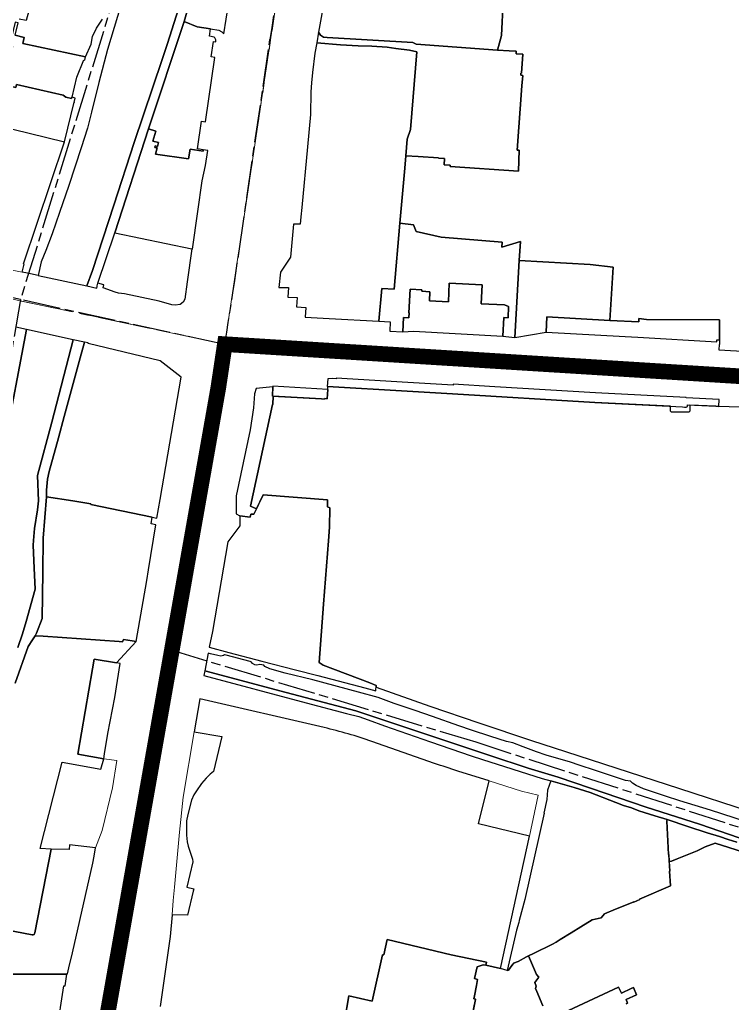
# Model space of a CAD drawing. Header units: millimetres. Extents: x 125232 to 134072, y 142885 to 152835.
# Drawn here: x 131201 to 131657, y 145266 to 145896 of the extents above; entities that cross this region are included whole.
import ezdxf

# ---------------------------------------------------------------- set-up
doc = ezdxf.new("R2010")
doc.units = ezdxf.units.MM
doc.linetypes.add('ACAD_ISO08W100', pattern=[36, 24, -3, 6, -3])
doc.linetypes.add('CENTER', pattern=[50.8, 31.75, -6.35, 6.35, -6.35])
for name, color, linetype in [('commerce', 10, 'Continuous'), ('commerce & office', 242, 'Continuous'), ('commerce and residence', 32, 'Continuous'), ('culture', 21, 'Continuous'), ('green & plaza', 80, 'Continuous'), ('hospital', 231, 'Continuous'), ('industry', 35, 'Continuous'), ('research & university', 30, 'Continuous'), ('reserve', 253, 'Continuous'), ('residence', 2, 'Continuous'), ('residence-bad', 41, 'Continuous'), ('water', 4, 'Continuous'), ('老城北中心线', 7, 'ACAD_ISO08W100')]:
    doc.layers.add(name, color=color, linetype=linetype)
for name, color, linetype, lineweight in [('government', 221, 'Continuous', 0), ('municipal utilities', 151, 'Continuous', 0), ('school', 31, 'Continuous', 0), ('super block', 6, 'CENTER', 0)]:
    doc.layers.add(name, color=color, linetype=linetype, lineweight=lineweight)

msp = doc.modelspace()

# ---------------------------------------------------------------- linework, layer by layer
at = {"layer": 'commerce'}
for points in [[(131448.22, 145808.39), (131449.18, 145819.25), (131451.31, 145825.26), (131455.21, 145875.16), (131450.62, 145876.11), (131441.9, 145877.27), (131436.25, 145878.16), (131426.37, 145878.65), (131417.77, 145878.84), (131406.36, 145879.64), (131391.32, 145880.86), (131390.05, 145874.28), (131388.53, 145861.95), (131387.91, 145855.29), (131387.38, 145849.42), (131387.09, 145835.05), (131385.24, 145814.23), (131381.71, 145775.43), (131381.03, 145769.47), (131380.51, 145764.81), (131376.32, 145764.64), (131374.29, 145743.53), (131367.91, 145733.91), (131366.95, 145724.23), (131373.05, 145724.06), (131372.62, 145717.97), (131378.55, 145717.73), (131378.17, 145711.69), (131384.28, 145711.39), (131383.79, 145705.12), (131399.04, 145704.34), (131430.92, 145702.5), (131432.79, 145723.54), (131440.68, 145723), (131444.44, 145765.3), (131447.54, 145800.58)], [(131520.94, 145741.49), (131521.66, 145753.69), (131509.72, 145750.02), (131509.96, 145753.13), (131470.89, 145756.33), (131454.93, 145760.11), (131453.13, 145764.37), (131444.44, 145765.3), (131440.68, 145723), (131432.79, 145723.54), (131430.92, 145702.5), (131438.22, 145702.16), (131438, 145696.21), (131446.42, 145695.79), (131446.82, 145704.93), (131450.13, 145704.78), (131450.28, 145707.84), (131450.12, 145707.85), (131450.93, 145723.1), (131458.5, 145722.7), (131458.45, 145721.7), (131463.64, 145721.42), (131463.33, 145715.63), (131475.52, 145714.94), (131475.95, 145727.02), (131497.06, 145725.88), (131496.57, 145713.76), (131511.39, 145712.96), (131514.11, 145711.91), (131513.73, 145704.75), (131510.97, 145704.89), (131510.32, 145692.99), (131518.02, 145692.05)], [(131581.08, 145737.13), (131566.43, 145738.78), (131520.94, 145741.49), (131518.02, 145692.05), (131538.07, 145695.56), (131538.62, 145705.35), (131578.97, 145703.1), (131578.97, 145703.1)], [(131398.2, 145665.65), (131397.84, 145660.79), (131398.08, 145660.78), (131449.16, 145657.71), (131478.25, 145655.96), (131569.33, 145650.54), (131625.42, 145647.68), (131626.69, 145647.47), (131627.96, 145647.47), (131628.69, 145647.88), (131628.73, 145648.9), (131646.87, 145648.1), (131648.85, 145648.01), (131649.08, 145652.39), (131627.86, 145653.52), (131627.87, 145653.72), (131569.69, 145656.69), (131505.3, 145660.58), (131478.61, 145662.15), (131478.58, 145661.5), (131449.52, 145663.25), (131403.7, 145666), (131403.69, 145665.72), (131401.05, 145665.83)], [(131363.14, 145660.88), (131362.75, 145654.59), (131394.21, 145652.83), (131396.11, 145652.72), (131396.13, 145652.98), (131397.85, 145652.88), (131398.21, 145658.72)]]:
    msp.add_lwpolyline(points, close=True, dxfattribs=at)
msp.add_lwpolyline([(131247.7, 145355.43), (131248.64, 145359.98), (131249.44, 145365.29), (131232.73, 145367.14), (131232.49, 145364.21), (131220.99, 145364.43), (131210.48, 145310.89, -0.512392), (131208.93, 145309.42), (131162.1, 145318.47), (131161.03, 145304.46), (131160.48, 145290.86), (131160.64, 145284.35), (131163.65, 145284.35), (131230.71, 145284.32), (131231.46, 145284.47), (131232.41, 145288.41), (131234.67, 145298.05)], format="xyb", close=True, dxfattribs=at)
for points in [[(131490.35, 145255.63), (131492.94, 145268.09), (131492.95, 145268.24), (131492.89, 145268.32), (131492.62, 145268.42), (131491.97, 145268.51), (131491.9, 145268.56), (131492.26, 145270.41), (131493.61, 145277.06), (131494.26, 145280.81), (131492.25, 145281.45), (131494.02, 145289.06), (131497.77, 145290.3), (131499.57, 145290.09), (131500, 145291.95), (131477.19, 145296.79), (131436.36, 145306.49), (131434.21, 145296.79), (131433.39, 145296.73), (131426.63, 145267.11), (131411.75, 145270.5), (131408.91, 145254.24)], [(131589.37, 145265.41), (131590.33, 145265.81), (131589.32, 145268.04), (131596.05, 145271.08), (131594.11, 145275.71), (131592.57, 145275.06), (131586.35, 145272.24), (131584.6, 145275.98), (131546.13, 145258)]]:
    msp.add_lwpolyline(points, dxfattribs=at)
at = {"layer": 'commerce & office'}
for points in [[(131514.11, 145711.91), (131511.39, 145712.96), (131496.57, 145713.76), (131497.06, 145725.88), (131475.95, 145727.02), (131475.52, 145714.94), (131463.33, 145715.63), (131463.64, 145721.42), (131458.45, 145721.7), (131458.5, 145722.7), (131450.93, 145723.1), (131450.12, 145707.85), (131450.28, 145707.84), (131450.13, 145704.78), (131446.82, 145704.93), (131446.42, 145695.79), (131453.24, 145696.09), (131510.32, 145692.99), (131510.97, 145704.89), (131513.73, 145704.75)], [(131649.26, 145703.48), (131602.48, 145703.66), (131597.52, 145704.3), (131597.44, 145702.1), (131578.97, 145703.1), (131538.62, 145705.35), (131538.07, 145695.56), (131588.74, 145692.74), (131596.87, 145692.29), (131647.5, 145689.35), (131647.57, 145690.68), (131649.15, 145690.67), (131649.15, 145690.92)], [(131261.78, 145461.51), (131265.3, 145483.28), (131262.87, 145483.7), (131248.54, 145486.17), (131247.41, 145479.99), (131238.13, 145425.22), (131254.7, 145422.28), (131255.24, 145425.43), (131257.36, 145438.52)]]:
    msp.add_lwpolyline(points, close=True, dxfattribs=at)
at = {"layer": 'commerce and residence'}
for points in [[(131325.97, 145871.54), (131323.49, 145871.91), (131324.95, 145881.7), (131326.51, 145881.44), (131326.54, 145882.73), (131325.96, 145884.05), (131325.47, 145884.47), (131322.45, 145885.11), (131323.16, 145889.88), (131314.63, 145891.15), (131306.24, 145894.52), (131283.34, 145825.73), (131288.1, 145824.17), (131286.23, 145817.9), (131289.83, 145817.02), (131289.19, 145814.51), (131287.73, 145814.88), (131287.49, 145813.91), (131288.93, 145813.54), (131287.92, 145809.61), (131309.09, 145806.46), (131310.02, 145812.73), (131318.35, 145811.52), (131318.48, 145812.42), (131314.73, 145812.94), (131317.35, 145830.58), (131319.82, 145830.26)], [(131304.36, 145666.69), (131290.92, 145677.24), (131244.72, 145688.27), (131244.8, 145688.62), (131242.27, 145689.17), (131239.51, 145679.02), (131234.4, 145660.23), (131229.28, 145641.45), (131225.61, 145627.94), (131219.72, 145606.32), (131218.6, 145601.38), (131218.08, 145594.38), (131218.11, 145590.12), (131234.89, 145587.59), (131246.52, 145585.49), (131246.5, 145585.14), (131285.73, 145577.05), (131288.81, 145576.5), (131289.76, 145582.37), (131290.88, 145588.27)], [(131398.61, 145561.8), (131399.28, 145570.71), (131399.55, 145583.07), (131398.03, 145583.64), (131398.04, 145588.24), (131356.74, 145591.39), (131350.9, 145578.87), (131348.97, 145579), (131348.59, 145577.13), (131341.95, 145577.99), (131341.94, 145571.44), (131334.2, 145561.26), (131324.36, 145503.76), (131322.31, 145493.7), (131334.75, 145490.46), (131356.09, 145484.91), (131377.56, 145479.32), (131391.8, 145475.58), (131421.94, 145467.77), (131429.06, 145465.91), (131429.26, 145469.29), (131425.24, 145470.83), (131395.32, 145482.26), (131392.74, 145484), (131395.56, 145521.41)]]:
    msp.add_lwpolyline(points, close=True, dxfattribs=at)
at = {"layer": 'culture'}
msp.add_lwpolyline([(131317.73, 145792.43), (131319.84, 145802.3), (131321.43, 145811.89), (131318.48, 145812.42), (131318.35, 145811.52), (131310.02, 145812.73), (131309.09, 145806.46), (131287.92, 145809.61), (131288.93, 145813.54), (131287.49, 145813.91), (131287.73, 145814.88), (131289.19, 145814.51), (131289.83, 145817.02), (131286.23, 145817.9), (131288.1, 145824.17), (131283.34, 145825.73), (131261.71, 145759.26), (131311.18, 145748.83), (131311.47, 145748.77), (131314.96, 145772.9)], close=True, dxfattribs=at)
at = {"layer": 'government'}
for points in [[(131229.6, 145817.39), (131184.94, 145828.26), (131182.07, 145828.11), (131181.78, 145826.89), (131174.54, 145794.11), (131172.45, 145785.58), (131167.61, 145764.52), (131165.59, 145756.02), (131162.95, 145744.96), (131164.96, 145741.3), (131202.35, 145733.92), (131203.65, 145739.19), (131203.3, 145739.39)], [(131494.91, 145380.54), (131501.65, 145408.08), (131522.25, 145401.58), (131532.98, 145399.07), (131527.43, 145372.69)]]:
    msp.add_lwpolyline(points, close=True, dxfattribs=at)
at = {"layer": 'green & plaza'}
for points in [[(131340.29, 145938.02), (131341.24, 145943.71), (131328.85, 145946.82), (131319.82, 145948.91), (131317.87, 145939.67), (131313.56, 145920.12), (131312.49, 145916.36), (131306.24, 145894.52), (131314.63, 145891.15), (131323.16, 145889.88), (131328.44, 145888.99), (131330.3, 145887.96), (131331.57, 145886.6), (131334.73, 145905.38)], [(131510.55, 145907.42), (131509.54, 145910.5), (131506.51, 145911.83), (131399.11, 145918.56), (131397.14, 145914.88), (131392.3, 145887.74), (131393.52, 145885.73), (131395.48, 145884.51), (131397.78, 145884.29), (131452.72, 145881.17), (131454.8, 145880.08), (131507.04, 145876.22), (131509.63, 145885.48)], [(131261.71, 145759.26), (131311.18, 145748.83), (131308.07, 145727.81), (131306.64, 145716.75), (131305.69, 145714.66), (131303.61, 145713.3), (131300.44, 145712.77), (131298.35, 145713.14), (131290.16, 145715.31), (131268.05, 145720.1), (131264.15, 145720.54), (131261.93, 145721.18), (131254.26, 145723.92), (131254.83, 145725.75), (131250.99, 145726.91)], [(131362.76, 145649.11), (131362.95, 145649.1), (131363.28, 145654.56), (131362.75, 145654.59), (131363.12, 145660.56), (131352.42, 145659.44), (131351.38, 145656), (131350.69, 145647.14), (131348.55, 145632.93), (131339.51, 145590.76), (131339.47, 145579.25), (131341.95, 145577.99), (131348.59, 145577.13), (131348.97, 145579), (131350.9, 145578.87), (131352.56, 145582.42), (131348.83, 145584.17)]]:
    msp.add_lwpolyline(points, close=True, dxfattribs=at)
for points in [[(131303.77, 145906.79), (131295.49, 145880.49), (131292.04, 145870.27), (131274.21, 145817.09), (131261.09, 145776.84), (131247.53, 145735.11), (131243.8, 145725.18), (131250.17, 145723.81), (131250.4, 145724.86), (131250.45, 145725.15), (131250.99, 145726.91), (131261.71, 145759.26), (131283.34, 145825.73), (131306.24, 145894.52), (131312.49, 145916.36)], [(131265.65, 145904.7), (131257.05, 145876.65), (131251.55, 145855.49), (131246.96, 145836.4), (131244.24, 145826.13), (131240.19, 145813.51), (131232.28, 145789.51), (131226.36, 145772.12), (131221.56, 145758.51), (131217.49, 145747.76), (131214.63, 145740.52), (131212.75, 145731.88), (131205.89, 145733.35), (131202.35, 145733.92), (131203.65, 145739.19), (131203.3, 145739.39), (131229.6, 145817.39), (131235.65, 145842.76), (131235.81, 145842.72), (131236.47, 145845.5), (131234.45, 145846), (131237.35, 145858.81), (131242.03, 145869.91), (131242.52, 145869.79), (131243.08, 145871.95), (131246.7, 145879.95), (131247.55, 145884.94), (131250, 145890.32), (131253.83, 145896.11)], [(131190.9, 145621.72), (131205.31, 145697.23), (131198.31, 145698.75)], [(131197.87, 145470.74), (131206.33, 145494.1), (131208.96, 145498.42), (131210.84, 145501.03), (131211.71, 145502.68), (131215.22, 145512.11), (131215.66, 145541.79), (131215.98, 145563.49), (131218.11, 145590.12), (131218.08, 145594.38), (131218.6, 145601.38), (131219.72, 145606.32), (131225.61, 145627.94), (131229.28, 145641.45), (131234.4, 145660.23), (131239.51, 145679.02), (131242.27, 145689.17), (131235.21, 145690.71), (131221.35, 145637.86), (131212.3, 145603.75), (131212.89, 145587.56), (131212.16, 145581.8), (131210.35, 145569.86), (131209.69, 145562.2), (131209.53, 145559.21), (131210.11, 145544.42), (131210.72, 145530.96), (131204.92, 145510.18), (131202.7, 145502.23), (131199.6, 145493.57)], [(131661.76, 145371.56), (131636.42, 145380.39), (131602.14, 145391.39), (131566.58, 145403.45), (131545.95, 145410.45), (131526.54, 145416.22), (131502.04, 145424.45), (131482.88, 145430.71), (131445.79, 145443.17), (131416.24, 145453), (131371.67, 145464.81), (131319.51, 145478.7), (131318.92, 145475.58), (131384.42, 145458.21), (131410.16, 145451.38), (131418.03, 145449.33), (131424.15, 145447.15), (131434.65, 145443.42), (131464.12, 145433.12), (131490.05, 145424.28), (131497.34, 145421.88), (131535.59, 145409.59), (131541.11, 145408.19), (131556.17, 145403.87), (131566.37, 145400.64), (131582.74, 145394.36), (131587.67, 145392.43), (131592.82, 145390.79), (131597.53, 145389.01), (131607.7, 145385.81), (131615.75, 145383.42), (131629.02, 145378.97), (131641.25, 145374.94), (131649.21, 145372.41), (131654.8, 145370.59), (131660.33, 145368.98)]]:
    msp.add_lwpolyline(points, dxfattribs=at)
at = {"layer": 'hospital'}
msp.add_lwpolyline([(131523.14, 145860.02), (131521.86, 145860.1), (131521.95, 145861.52), (131522.4, 145861.49), (131523.16, 145873.53), (131518.85, 145873.8), (131518.91, 145875.49), (131514.47, 145875.73), (131507.04, 145876.22), (131454.8, 145880.08), (131452.72, 145881.17), (131397.78, 145884.29), (131395.48, 145884.51), (131393.52, 145885.73), (131392.3, 145887.74), (131391.32, 145880.86), (131406.36, 145879.64), (131417.77, 145878.84), (131426.37, 145878.65), (131436.25, 145878.16), (131441.9, 145877.27), (131450.62, 145876.11), (131455.21, 145875.16), (131451.31, 145825.26), (131449.18, 145819.25), (131448.22, 145808.39), (131456.06, 145807.96), (131456.07, 145808.11), (131469.24, 145807.22), (131469.22, 145806.97), (131473.11, 145806.71), (131472.84, 145802.76), (131476.69, 145802.5), (131476.62, 145801.64), (131520.47, 145798.68), (131520.89, 145812.01), (131519.57, 145812.06), (131522.65, 145853.34)], close=True, dxfattribs=at)
at = {"layer": 'industry'}
msp.add_lwpolyline([(131510.55, 145907.42), (131509.63, 145885.48), (131507.04, 145876.22), (131514.47, 145875.73), (131518.91, 145875.49), (131518.85, 145873.8), (131523.16, 145873.53), (131522.4, 145861.49), (131521.95, 145861.52), (131521.86, 145860.1), (131523.14, 145860.02), (131522.65, 145853.34), (131519.57, 145812.06), (131520.89, 145812.01), (131520.47, 145798.68), (131476.62, 145801.64), (131476.69, 145802.5), (131472.84, 145802.76), (131473.11, 145806.71), (131469.22, 145806.97), (131469.24, 145807.22), (131456.07, 145808.11), (131456.06, 145807.96), (131448.22, 145808.39), (131447.54, 145800.58), (131444.44, 145765.3), (131453.13, 145764.37), (131454.93, 145760.11), (131470.89, 145756.33), (131509.96, 145753.13), (131509.72, 145750.02), (131521.66, 145753.69), (131520.94, 145741.49), (131566.43, 145738.78), (131581.08, 145737.13), (131578.97, 145703.1), (131597.44, 145702.1), (131597.52, 145704.3), (131602.48, 145703.66), (131649.26, 145703.48), (131649.15, 145690.92), (131649.15, 145690.67), (131649.14, 145687.71), (131649.1, 145687.71), (131648.88, 145684.31), (131690.17, 145681.97)], dxfattribs=at)
at = {"layer": 'municipal utilities'}
msp.add_lwpolyline([(131260.4, 145403.69), (131263.09, 145421.14), (131254.7, 145422.28), (131252.84, 145415.73), (131228.16, 145420.17), (131214.06, 145364.72), (131220.99, 145364.43), (131232.49, 145364.21), (131232.73, 145367.14), (131249.44, 145365.29), (131253.63, 145376.28)], close=True, dxfattribs=at)
at = {"layer": 'research & university'}
msp.add_lwpolyline([(131408.91, 145254.24), (131411.75, 145270.5), (131426.63, 145267.11), (131433.39, 145296.73), (131434.21, 145296.79), (131436.36, 145306.49), (131477.19, 145296.79), (131500, 145291.95), (131499.57, 145290.09), (131508.95, 145287.91), (131527.43, 145372.69), (131494.91, 145380.54), (131501.65, 145408.08), (131481.48, 145414.44, -0.00771), (131466.67, 145419.36), (131426.52, 145433.4, 0.027103), (131395.93, 145442.26), (131316.31, 145460.73), (131312.58, 145439.5), (131330.44, 145436.54), (131325.02, 145414.09), (131322.94, 145412.33), (131320.31, 145409.78), (131317.26, 145406.44), (131314.15, 145401.79), (131312.45, 145399.1), (131310.84, 145395.85), (131308.54, 145386.59), (131307.8, 145382.62), (131307.65, 145373.33), (131308.05, 145369.06), (131308.74, 145366.38), (131311.52, 145357.89), (131311.7, 145356.22), (131307.95, 145340.05), (131312.33, 145338.98), (131311.98, 145337.58), (131308.45, 145322.09), (131298.47, 145322.29), (131297.23, 145308.55), (131290.84, 145263.59)], format="xyb", dxfattribs=at)
at = {"layer": 'reserve'}
msp.add_lwpolyline([(131288.11, 145572.15), (131285.08, 145572.78), (131285.73, 145577.05), (131246.5, 145585.14), (131246.52, 145585.49), (131234.89, 145587.59), (131218.11, 145590.12), (131215.98, 145563.49), (131215.66, 145541.79), (131215.22, 145512.11), (131211.71, 145502.68), (131210.84, 145501.03), (131215.87, 145500.75), (131264.65, 145497.33), (131266.74, 145497.22), (131267.38, 145498.79), (131272.98, 145497.87), (131275.43, 145497.34), (131282.28, 145536.4), (131283.38, 145543.37)], close=True, dxfattribs=at)
at = {"layer": 'residence'}
for points in [[(131206.75, 145901.44), (131204.89, 145895.1), (131200.45, 145896.11)], [(131197.99, 145885.69), (131203.65, 145884.37), (131202.81, 145880.38), (131243.08, 145871.95), (131246.7, 145879.95), (131247.55, 145884.94), (131250, 145890.32), (131253.83, 145896.11)], [(131662.02, 145647.5), (131648.85, 145648.01), (131646.87, 145648.1), (131630.19, 145648.84), (131630.19, 145644.97), (131629.5, 145644.28), (131618.55, 145644.28), (131617.86, 145644.97), (131617.86, 145648.06), (131569.33, 145650.54), (131478.25, 145655.96), (131449.16, 145657.71), (131398.08, 145660.78), (131397.96, 145658.73), (131398.21, 145658.72), (131397.85, 145652.88), (131396.13, 145652.98), (131396.11, 145652.72), (131394.21, 145652.83), (131363.28, 145654.56), (131362.95, 145649.1), (131362.76, 145649.11), (131348.83, 145584.17), (131352.56, 145582.42), (131356.74, 145591.39), (131398.04, 145588.24), (131398.03, 145583.64), (131399.55, 145583.07), (131399.28, 145570.71), (131398.61, 145561.8), (131395.56, 145521.41), (131392.74, 145484), (131395.32, 145482.26), (131425.24, 145470.83), (131429.26, 145469.29), (131429.32, 145469.27), (131429.24, 145469.05), (131429.18, 145468.07), (131463.6, 145455.88), (131495.06, 145445.24), (131528.79, 145434.1), (131550.58, 145427.02), (131623.56, 145403.26), (131668.17, 145388.79)], [(131668.66, 145361.2), (131646.41, 145368.21), (131640.13, 145365.8), (131634.93, 145363.28), (131622.11, 145358.11), (131618.37, 145356.75), (131617.04, 145356.4), (131617.47, 145350.33), (131617.23, 145350.31), (131617.91, 145340.87), (131597.99, 145332.33), (131598.09, 145332.11), (131594.38, 145330.42), (131594.28, 145330.65), (131588.48, 145328.32), (131582.65, 145325.96), (131575.63, 145323.04), (131573.34, 145320.39), (131567.64, 145319.16), (131560.41, 145314.67), (131554.25, 145310.84), (131547.2, 145306.43), (131544.56, 145304.78), (131542.31, 145303.65), (131530.12, 145297.67), (131526.8, 145296.06), (131531.92, 145284.12), (131533.41, 145282.39), (131530.82, 145279.03), (131531.7, 145276.58), (131531.28, 145275.18), (131532.1, 145273.31), (131536.09, 145264.14)], [(131193.43, 145215.37), (131206.65, 145215.54), (131206.56, 145216.75), (131219.26, 145216.77), (131219.2, 145215.57), (131222.68, 145215.46), (131227.15, 145257.74), (131226.28, 145257.85), (131227.04, 145262.99), (131229.17, 145276.9), (131229.99, 145276.79), (131231.13, 145284.4), (131230.71, 145284.32), (131163.65, 145284.35)], [(131546.13, 145258), (131584.6, 145275.98), (131586.35, 145272.24), (131592.57, 145275.06), (131594.11, 145275.71), (131596.05, 145271.08), (131589.32, 145268.04), (131590.33, 145265.81), (131589.37, 145265.41)]]:
    msp.add_lwpolyline(points, dxfattribs=at)
for points in [[(131242.03, 145869.91), (131242.52, 145869.79), (131243.08, 145871.95), (131202.81, 145880.38), (131203.65, 145884.37), (131197.99, 145885.69), (131199.87, 145893.56), (131197.96, 145894.02), (131194.35, 145878.89), (131196.3, 145878.43), (131191.6, 145858.74), (131191.46, 145856.59), (131195.35, 145855.67), (131194.76, 145853.18), (131198.33, 145852.33), (131198.73, 145854.14), (131228.61, 145847.33), (131230.48, 145845.95), (131233.97, 145845.16), (131234.2, 145846.06), (131234.45, 145846), (131237.35, 145858.81)], [(131235.65, 145842.76), (131235.81, 145842.72), (131236.47, 145845.5), (131234.45, 145846), (131234.2, 145846.06), (131233.97, 145845.16), (131230.48, 145845.95), (131228.61, 145847.33), (131198.73, 145854.14), (131198.33, 145852.33), (131194.76, 145853.18), (131195.35, 145855.67), (131191.46, 145856.59), (131190.47, 145852.34), (131188.9, 145846.37), (131186.99, 145846.75), (131185.41, 145839.14), (131187.37, 145838.75), (131184.94, 145828.26), (131229.6, 145817.39)], [(131615.43, 145382.3), (131615.75, 145383.42), (131607.7, 145385.81), (131597.53, 145389.01), (131592.82, 145390.79), (131587.67, 145392.43), (131582.74, 145394.36), (131566.37, 145400.64), (131556.17, 145403.87), (131541.11, 145408.19), (131539.08, 145402.27), (131538.53, 145396.24), (131536.68, 145387.49), (131536.92, 145387.43), (131524.46, 145332.22), (131520.92, 145318.72), (131520.54, 145317.39), (131519.18, 145312.58), (131513.24, 145286.78), (131514, 145286.99), (131516.74, 145290.75), (131517.27, 145290.98), (131517.16, 145291.27), (131520.23, 145292.36), (131525.52, 145295.34), (131526.8, 145296.06), (131530.12, 145297.67), (131542.31, 145303.65), (131544.56, 145304.78), (131547.2, 145306.43), (131554.25, 145310.84), (131560.41, 145314.67), (131567.64, 145319.16), (131573.34, 145320.39), (131575.63, 145323.04), (131582.65, 145325.96), (131588.48, 145328.32), (131594.28, 145330.65), (131594.38, 145330.42), (131598.09, 145332.11), (131597.99, 145332.33), (131617.91, 145340.87), (131617.23, 145350.31), (131617.47, 145350.33), (131616.71, 145361.03), (131616.46, 145360.98)]]:
    msp.add_lwpolyline(points, close=True, dxfattribs=at)
msp.add_lwpolyline([(131162.1, 145318.47), (131208.93, 145309.42, 0.512392), (131210.48, 145310.89), (131220.99, 145364.43), (131214.06, 145364.72), (131228.16, 145420.17), (131252.84, 145415.73), (131254.7, 145422.28), (131238.13, 145425.22), (131247.41, 145479.99), (131248.54, 145486.17), (131262.87, 145483.7), (131275.43, 145497.34), (131272.98, 145497.87), (131267.38, 145498.79), (131266.74, 145497.22), (131264.65, 145497.33), (131215.87, 145500.75), (131210.84, 145501.03), (131208.96, 145498.42), (131206.33, 145494.1), (131197.87, 145470.74)], format="xyb", dxfattribs=at)
at = {"layer": 'residence-bad'}
for points in [[(131660.33, 145368.98), (131654.8, 145370.59), (131649.21, 145372.41), (131641.25, 145374.94), (131629.02, 145378.97), (131615.75, 145383.42), (131615.43, 145382.3), (131616.46, 145360.98), (131616.71, 145361.03), (131617.04, 145356.4), (131618.37, 145356.75), (131622.11, 145358.11), (131634.93, 145363.28), (131640.13, 145365.8), (131646.41, 145368.21), (131668.66, 145361.2)], [(131536.09, 145264.14), (131532.1, 145273.31), (131531.28, 145275.18), (131531.7, 145276.58), (131530.82, 145279.03), (131533.41, 145282.39), (131531.92, 145284.12), (131526.8, 145296.06), (131525.52, 145295.34), (131520.23, 145292.36), (131517.16, 145291.27), (131517.27, 145290.98), (131516.74, 145290.75), (131514, 145286.99), (131513.24, 145286.78), (131508.84, 145287.93), (131499.57, 145290.09), (131497.77, 145290.3), (131494.02, 145289.06), (131492.25, 145281.45), (131494.26, 145280.81), (131493.61, 145277.06), (131492.26, 145270.41), (131491.91, 145268.59), (131491.92, 145268.55), (131491.93, 145268.54), (131492.14, 145268.49), (131492.95, 145268.38), (131492.94, 145268.09), (131490.3, 145255.41)]]:
    msp.add_lwpolyline(points, dxfattribs=at)
at = {"layer": 'school'}
msp.add_lwpolyline([(131330.44, 145436.54), (131312.58, 145439.5), (131305.65, 145397.66), (131303.24, 145375.21), (131299.95, 145340.02), (131299.15, 145331.49), (131298.47, 145322.29), (131308.45, 145322.09), (131311.98, 145337.58), (131312.33, 145338.98), (131307.95, 145340.05), (131311.7, 145356.22), (131311.52, 145357.89), (131308.74, 145366.38), (131308.05, 145369.06), (131307.65, 145373.33), (131307.8, 145382.62), (131308.54, 145386.59), (131310.84, 145395.85), (131312.45, 145399.1), (131314.15, 145401.79), (131317.26, 145406.44), (131320.31, 145409.78), (131322.94, 145412.33), (131325.02, 145414.09)], close=True, dxfattribs=at)
at = {"layer": 'super block'}
for points in [[(131514.66, 146520.12), (131518.54, 146562.29), (131491.86, 146564.63), (131014.2, 146600.95), (131004.22, 146578.89), (130873.95, 146135.33), (130860.89, 146099.84), (130768.95, 145807.54), (130783.72, 145805.96), (130892.7, 145781.86), (131042.19, 145749.25), (131332.3, 145687.85), (131370.69, 145943.09)], [(132071.81, 146361.05), (132083.17, 146513.03), (132053.48, 146515.4), (131518.54, 146562.29), (131514.66, 146520.12), (131370.69, 145943.09), (131332.3, 145687.85), (131755.82, 145661.47), (131908.94, 145653.95), (132068.7, 145644.1)], [(131328.09, 145659.91), (131332.3, 145687.85), (131042.19, 145749.25), (130892.7, 145781.86), (130783.72, 145805.96), (130768.95, 145807.54), (130743.78, 145727.5), (130698.52, 145626.04), (130672.43, 145555.24), (130618.88, 145379.05), (130607.84, 145326.18), (130568.41, 145173.29), (130810.87, 145103.98), (131044.23, 145029.49), (131079.07, 145022.25), (131113.91, 145015.01), (131232.28, 144995.29), (131249.9, 145218.17)]]:
    msp.add_lwpolyline(points, close=True, dxfattribs=at)
at = {"layer": 'super block', "const_width": 10}
msp.add_lwpolyline([(132068.7, 145644.1), (131908.94, 145653.95), (131755.82, 145661.47), (131332.3, 145687.85), (131328.09, 145659.91), (131249.9, 145218.17), (131232.28, 144995.29), (131455.51, 144952.05), (131717.15, 144877.25), (131846.65, 144835.66), (131978.82, 144789.12), (132017.45, 144777.04), (132047.26, 145031.51), (132071.11, 145254.49)], close=True, dxfattribs=at)
at = {"layer": 'water'}
for points in [[(131265.65, 145904.7), (131257.05, 145876.65), (131251.55, 145855.49), (131246.96, 145836.4), (131244.24, 145826.13), (131240.19, 145813.51), (131232.28, 145789.51), (131226.36, 145772.12), (131221.56, 145758.51), (131217.49, 145747.76), (131214.63, 145740.52), (131212.75, 145731.88), (131243.8, 145725.18), (131247.53, 145735.11), (131261.09, 145776.84), (131274.21, 145817.09), (131292.04, 145870.27), (131295.49, 145880.49), (131303.77, 145906.79)], [(131199.6, 145493.57), (131202.7, 145502.23), (131204.92, 145510.18), (131210.72, 145530.96), (131210.11, 145544.42), (131209.53, 145559.21), (131209.69, 145562.2), (131210.35, 145569.86), (131212.16, 145581.8), (131212.89, 145587.56), (131212.3, 145603.75), (131221.35, 145637.86), (131235.21, 145690.71), (131205.31, 145697.23), (131190.9, 145621.72)], [(131674.52, 145379.41), (131643.45, 145389.4), (131623.8, 145395.31), (131614.69, 145398.32), (131600.45, 145403.06), (131595.8, 145405.24), (131593.57, 145406.75), (131592.13, 145407.89), (131588.91, 145408.47), (131569.72, 145414.75), (131559.33, 145418.27), (131553.74, 145420.06), (131538.23, 145424.66), (131531.87, 145426.75), (131523.39, 145429.84), (131516.87, 145432.4), (131512.65, 145433.29), (131502.78, 145436.48), (131490.22, 145440.51), (131482.31, 145443.3), (131465.32, 145449.39), (131454.21, 145453.27), (131440.84, 145457.78), (131435.59, 145459.55), (131430.45, 145461.58), (131417.96, 145465.01), (131388.65, 145472.82), (131371.02, 145477.22), (131361.18, 145479.95), (131357.99, 145481.32), (131357.17, 145482.14), (131354.72, 145482.72), (131352.86, 145482.27), (131351.51, 145482.53), (131350.07, 145483.27), (131349.28, 145484.08), (131348.53, 145484.62), (131333.2, 145488.66), (131332.12, 145488.79), (131331.51, 145488.35), (131329.74, 145488.11), (131327.89, 145488.42), (131323.04, 145489.55), (131321.6, 145489.88), (131319.51, 145478.7), (131371.67, 145464.81), (131416.24, 145453), (131445.79, 145443.17), (131482.88, 145430.71), (131502.04, 145424.45), (131526.54, 145416.22), (131545.95, 145410.45), (131566.58, 145403.45), (131602.14, 145391.39), (131636.42, 145380.39), (131661.76, 145371.56)]]:
    msp.add_lwpolyline(points, dxfattribs=at)
at = {"layer": '老城北中心线', "linetype": 'ACAD_ISO08W100', "lineweight": 25}
for p, q in [((131341.2, 145745.97), (131361.18, 145883.07)), ((131341.2, 145745.97), (131361.18, 145883.07)), ((131201.37, 145716.38), (131065.45, 145745.79)), ((131332.25, 145687.61), (131201.37, 145716.38)), ((131332.11, 145686.73), (132103.46, 145642.68)), ((131266.6, 145304.37), (131325.19, 145645.14)), ((131266.6, 145304.37), (131325.19, 145645.14))]:
    msp.add_line(p, q, dxfattribs=at)
for points in [[(131420.02, 146510.89), (131414.62, 146441.21), (131402.72, 146373.93), (131321.3, 146079.71), (131265.13, 145922.61), (131201.37, 145716.38)], [(131201.37, 145716.38), (131185.59, 145625.8), (131185.59, 145593.31), (131144.57, 145402.37), (131121.1, 145335.49), (131115.47, 145258.36), (131134.22, 145190.42), (131146.21, 145009.87)], [(132070.78, 145366.62), (132006.2, 145382.94), (131942.5, 145393.47), (131849.52, 145368.68), (131828.38, 145359.73), (131778.06, 145357.87), (131687.08, 145370.13), (131493.22, 145432.83), (131298.79, 145491.6)]]:
    msp.add_lwpolyline(points, dxfattribs=at)
for centre, radius, start, end in [((132548.64, 145710.02), 1200, 165.81077, 171.7084), ((127383.01, 146322.83), 4000, 350.24547, 351.7084), ((127383.01, 146322.83), 4000, 350.24547, 351.7084), ((127383.01, 146322.83), 4000, 350.24547, 351.7084), ((127383.01, 146322.83), 4000, 350.24547, 351.7084), ((132252.15, 145134.94), 1000, 170.24547, 175.54751)]:
    msp.add_arc(centre, radius, start, end, dxfattribs=at)

doc.saveas('drawing.dxf')
